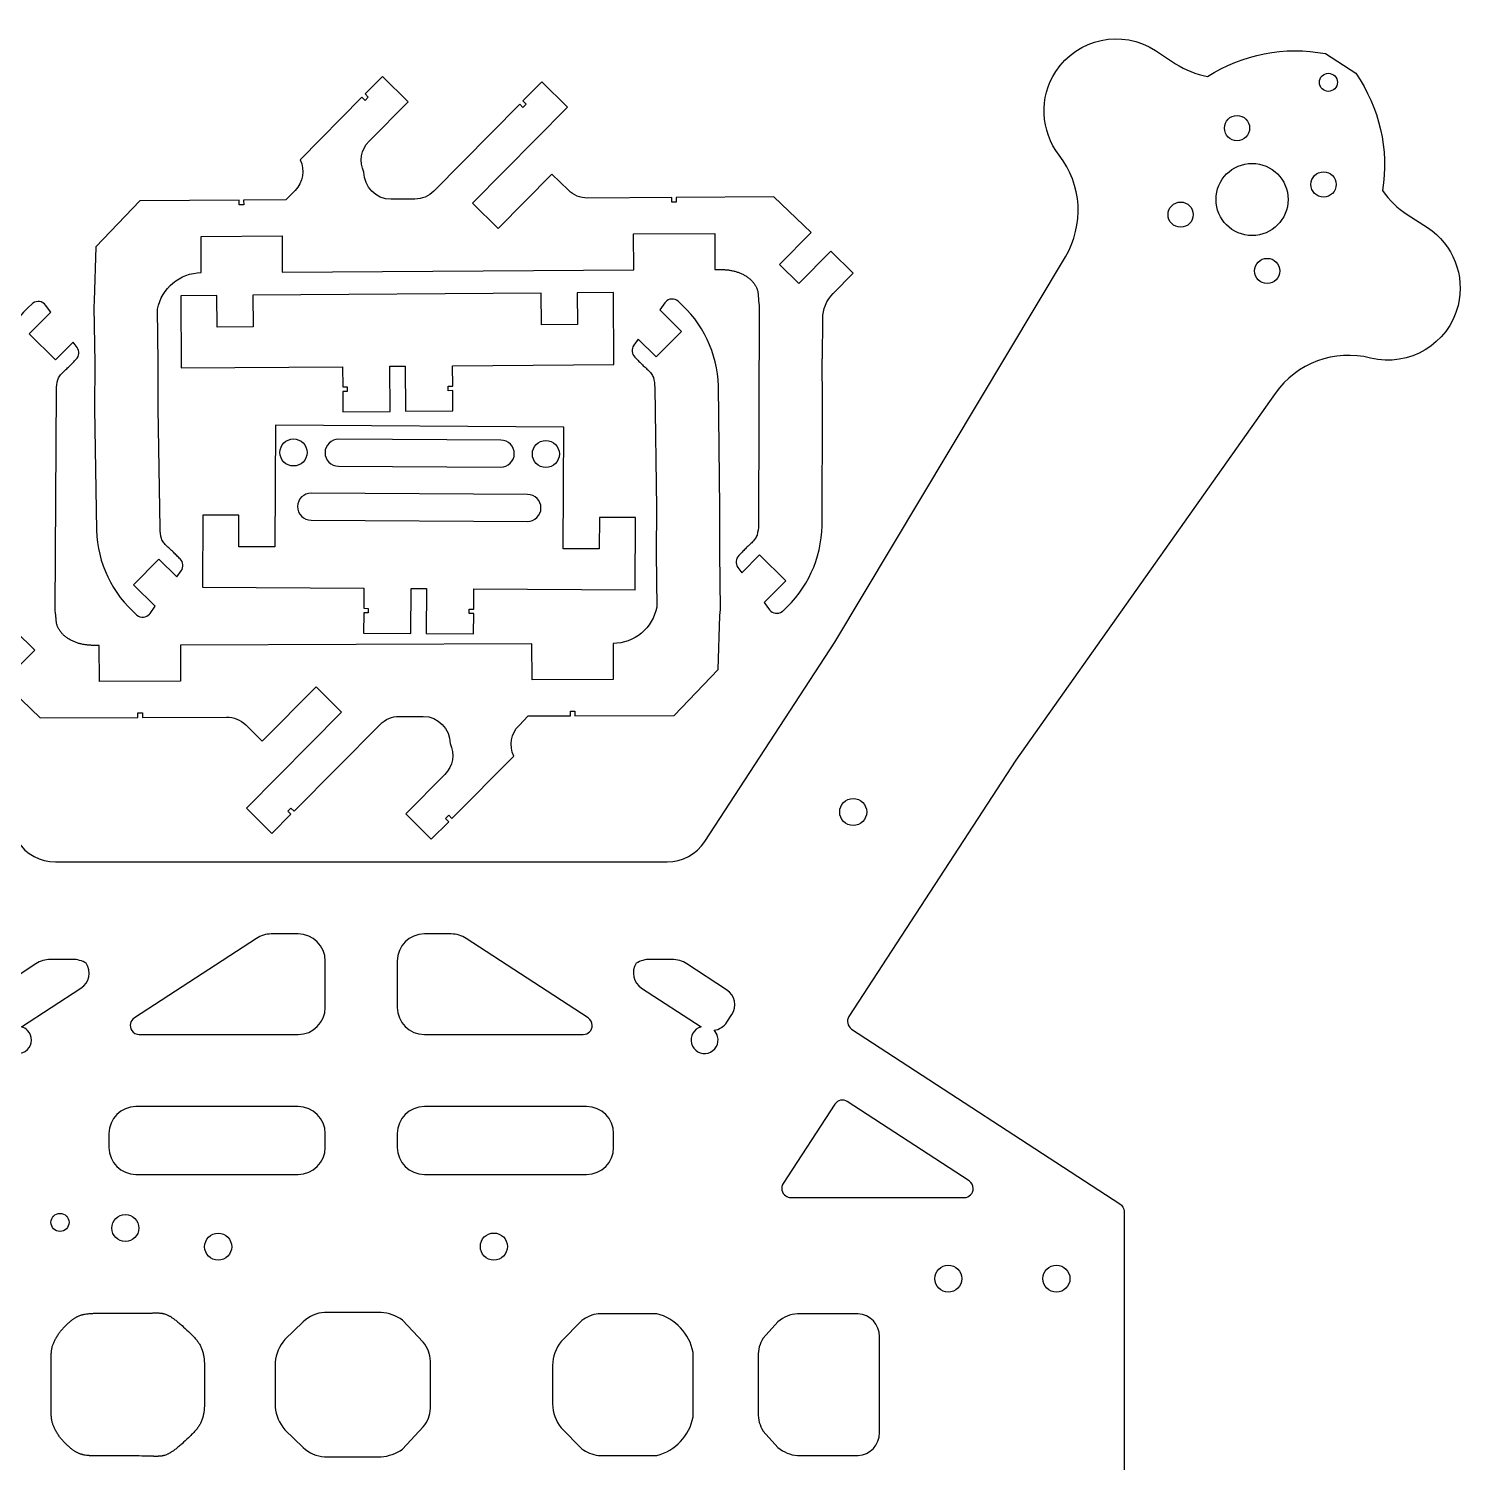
# Model space of a CAD drawing. Header units: millimetres. Extents: x 49 to 295, y -202 to 99.
# Drawn here: x 135.2 to 295.1, y -60.1 to 99 of the extents above; entities that cross this region are included whole.
import ezdxf

# ---------------------------------------------------------------- set-up
doc = ezdxf.new("R2010")
doc.units = ezdxf.units.MM
doc.header["$MEASUREMENT"] = 0
doc.layers.add('Layer 1', color=7, linetype='Continuous', lineweight=0)

msp = doc.modelspace()

# ---------------------------------------------------------------- linework, layer by layer
at = {"layer": 'Layer 1', "color": 18, "lineweight": 25, "true_color": 0x000000}
for points in [[(211.3, 72.29), (211.47, 72.29), (211.65, 72.29), (211.82, 72.29), (211.99, 72.29), (212.17, 72.28), (212.26, 72.28), (212.35, 72.27), (212.43, 72.26), (212.52, 72.26), (212.61, 72.25), (212.7, 72.24), (212.79, 72.23), (212.88, 72.21), (212.97, 72.2), (213.06, 72.18), (213.15, 72.17), (213.24, 72.15), (213.33, 72.13), (213.42, 72.1), (213.51, 72.08), (213.6, 72.05), (213.69, 72.03), (213.77, 72), (213.86, 71.97), (213.95, 71.94), (214.04, 71.9), (214.13, 71.87), (214.21, 71.83), (214.3, 71.79), (214.38, 71.75), (214.47, 71.71), (214.55, 71.66), (214.63, 71.61), (214.71, 71.57), (214.79, 71.52), (214.87, 71.46), (214.94, 71.41), (215.02, 71.36), (215.09, 71.3), (215.16, 71.24), (215.23, 71.18), (215.29, 71.12), (215.36, 71.06), (215.42, 70.99), (215.48, 70.93), (215.54, 70.86), (215.59, 70.79), (215.64, 70.72), (215.69, 70.65), (215.74, 70.58), (215.78, 70.5), (215.83, 70.43), (215.87, 70.35), (215.9, 70.27), (215.94, 70.19), (215.97, 70.11), (216, 70.03), (216.03, 69.95), (216.05, 69.87)], [(216.05, 69.87), (216.06, 69.81), (216.06, 69.74), (216.07, 69.68), (216.08, 69.62), (216.08, 69.55), (216.09, 69.49), (216.09, 69.43), (216.1, 69.37), (216.11, 69.3), (216.11, 69.24), (216.12, 69.18), (216.12, 69.12), (216.13, 69.06), (216.13, 69), (216.14, 68.93), (216.15, 68.87), (216.15, 68.81)], [(202.41, 62.56), (202.5, 62.47), (202.59, 62.37), (202.68, 62.28), (202.77, 62.18), (202.87, 62.09), (202.96, 61.99), (203.06, 61.9), (203.15, 61.8), (203.25, 61.71), (203.35, 61.61), (203.45, 61.52), (203.56, 61.43), (203.66, 61.33), (203.76, 61.24), (203.86, 61.14), (203.96, 61.04), (204.05, 60.95), (204.14, 60.85), (204.22, 60.74), (204.29, 60.64), (204.36, 60.53), (204.42, 60.41), (204.47, 60.3)], [(138.38, 60.04), (138.43, 60.16), (138.48, 60.27), (138.55, 60.38), (138.62, 60.49), (138.7, 60.59), (138.79, 60.69), (138.88, 60.79), (138.98, 60.89), (139.08, 60.99), (139.18, 61.08), (139.28, 61.18), (139.38, 61.27), (139.48, 61.37), (139.58, 61.46), (139.68, 61.56), (139.78, 61.65), (139.87, 61.75), (139.97, 61.85), (140.06, 61.94), (140.15, 62.04), (140.24, 62.13), (140.33, 62.23), (140.42, 62.32)], [(151.96, 40.16), (151.87, 40.25), (151.77, 40.35), (151.68, 40.44), (151.59, 40.53), (151.5, 40.63), (151.4, 40.73), (151.31, 40.82), (151.21, 40.92), (151.11, 41.01), (151.01, 41.1), (150.91, 41.2), (150.81, 41.29), (150.71, 41.38), (150.6, 41.48), (150.5, 41.57), (150.41, 41.67), (150.31, 41.77), (150.23, 41.87), (150.14, 41.97), (150.07, 42.08), (150, 42.19), (149.94, 42.3), (149.89, 42.42)], [(215.98, 42.82), (215.93, 42.71), (215.88, 42.59), (215.81, 42.48), (215.74, 42.37), (215.66, 42.27), (215.57, 42.17), (215.48, 42.07), (215.38, 41.97), (215.28, 41.88), (215.18, 41.78), (215.08, 41.69), (214.98, 41.59), (214.88, 41.5), (214.78, 41.4), (214.68, 41.3), (214.59, 41.21), (214.49, 41.11), (214.4, 41.02), (214.31, 40.92), (214.22, 40.82), (214.13, 40.73), (214.04, 40.63), (213.95, 40.54)], [(138.25, 33), (138.24, 33.06), (138.23, 33.12), (138.23, 33.19), (138.22, 33.25), (138.22, 33.31), (138.21, 33.37), (138.21, 33.44), (138.2, 33.5), (138.19, 33.56), (138.19, 33.62), (138.18, 33.68), (138.18, 33.75), (138.17, 33.81), (138.17, 33.87), (138.16, 33.93), (138.16, 33.99), (138.15, 34.05)], [(142.99, 30.56), (142.82, 30.56), (142.65, 30.56), (142.47, 30.56), (142.3, 30.57), (142.12, 30.57), (142.04, 30.58), (141.95, 30.59), (141.86, 30.59), (141.77, 30.6), (141.68, 30.61), (141.59, 30.62), (141.5, 30.63), (141.41, 30.65), (141.32, 30.66), (141.24, 30.68), (141.15, 30.69), (141.06, 30.71), (140.97, 30.73), (140.88, 30.76), (140.79, 30.78), (140.7, 30.8), (140.61, 30.83), (140.52, 30.86), (140.43, 30.89), (140.34, 30.92), (140.26, 30.96), (140.17, 30.99), (140.08, 31.03), (140, 31.07), (139.91, 31.11), (139.83, 31.16), (139.75, 31.2), (139.66, 31.25), (139.58, 31.3), (139.51, 31.35), (139.43, 31.4), (139.35, 31.45), (139.28, 31.51), (139.21, 31.56), (139.14, 31.62), (139.07, 31.68), (139, 31.74), (138.94, 31.81), (138.88, 31.87), (138.82, 31.94), (138.76, 32), (138.71, 32.07), (138.65, 32.14), (138.6, 32.22), (138.56, 32.29), (138.51, 32.36), (138.47, 32.44), (138.43, 32.51), (138.39, 32.59), (138.36, 32.67), (138.33, 32.75), (138.3, 32.83), (138.27, 32.91), (138.25, 33)], [(137.64, -51.45), (137.64, -51.37), (137.64, -51.28), (137.64, -51.2), (137.64, -51.12), (137.64, -51.04), (137.64, -50.97), (137.64, -50.9), (137.64, -50.82), (137.64, -50.76), (137.64, -50.69), (137.64, -50.62), (137.64, -50.56), (137.64, -50.5), (137.64, -50.44), (137.64, -50.38), (137.64, -50.32), (137.64, -50.27), (137.64, -50.21), (137.64, -50.16), (137.64, -50.11), (137.64, -50.06), (137.64, -50.01), (137.64, -49.92), (137.64, -49.83), (137.64, -49.75), (137.64, -49.66), (137.64, -49.59), (137.64, -49.51), (137.64, -49.44), (137.64, -49.36), (137.64, -49.29), (137.64, -49.16), (137.64, -49.03), (137.64, -48.76), (137.64, -48.51), (137.64, -48.38), (137.65, -48.25), (137.65, -48.19), (137.65, -48.13), (137.65, -48.07), (137.66, -48.02), (137.66, -47.96), (137.67, -47.91), (137.67, -47.86), (137.67, -47.8), (137.68, -47.76), (137.69, -47.71), (137.69, -47.66), (137.7, -47.62), (137.71, -47.57), (137.71, -47.53), (137.72, -47.49), (137.73, -47.45), (137.75, -47.38), (137.76, -47.3), (137.78, -47.23), (137.81, -47.16), (137.83, -47.09), (137.85, -47.02), (137.88, -46.95), (137.91, -46.88), (137.94, -46.8), (137.98, -46.72), (138.01, -46.64), (138.06, -46.55), (138.1, -46.46), (138.15, -46.37), (138.2, -46.28), (138.25, -46.19), (138.31, -46.1), (138.36, -46.01), (138.42, -45.92), (138.48, -45.83), (138.53, -45.75), (138.59, -45.67), (138.64, -45.6), (138.7, -45.53), (138.75, -45.46), (138.81, -45.39), (138.87, -45.32), (138.93, -45.25), (138.99, -45.18), (139.06, -45.11), (139.13, -45.04), (139.2, -44.97), (139.35, -44.82), (139.42, -44.75), (139.49, -44.68), (139.57, -44.61), (139.64, -44.55), (139.71, -44.49), (139.77, -44.43), (139.84, -44.37), (139.9, -44.32), (139.96, -44.28), (140.02, -44.23), (140.08, -44.19), (140.14, -44.15), (140.19, -44.11), (140.25, -44.07), (140.31, -44.03), (140.37, -44), (140.43, -43.97), (140.49, -43.93), (140.54, -43.9), (140.6, -43.88), (140.66, -43.85), (140.72, -43.82), (140.77, -43.8), (140.83, -43.78), (140.89, -43.76), (140.95, -43.74), (141, -43.72), (141.06, -43.71), (141.12, -43.69), (141.18, -43.68), (141.25, -43.66), (141.31, -43.65), (141.44, -43.63), (141.57, -43.6), (141.64, -43.6), (141.7, -43.59), (141.77, -43.58), (141.85, -43.57), (141.92, -43.57), (141.96, -43.56), (142, -43.56), (142.04, -43.56), (142.09, -43.55), (142.13, -43.55), (142.18, -43.55), (142.23, -43.55), (142.29, -43.55), (142.34, -43.54), (142.4, -43.54), (142.46, -43.54), (142.53, -43.54), (142.59, -43.54), (142.66, -43.54), (142.73, -43.54), (142.8, -43.54), (142.88, -43.54), (142.96, -43.54), (143.11, -43.53), (143.27, -43.53), (143.43, -43.53), (143.59, -43.53), (143.75, -43.53), (143.9, -43.53), (143.98, -43.53), (144.05, -43.53), (144.12, -43.53), (144.2, -43.53), (144.26, -43.53), (144.33, -43.53), (144.4, -43.53), (144.47, -43.53), (144.59, -43.53), (144.72, -43.53), (144.84, -43.53), (144.96, -43.53), (145.19, -43.53), (145.43, -43.53), (145.66, -43.53), (145.78, -43.53), (145.9, -43.53), (146.02, -43.53), (146.14, -43.53), (146.27, -43.53), (146.39, -43.53), (146.65, -43.53), (146.91, -43.53), (147.43, -43.53), (147.7, -43.53), (147.96, -43.53), (148.09, -43.52), (148.21, -43.52), (148.34, -43.52), (148.47, -43.52), (148.59, -43.51), (148.64, -43.51), (148.7, -43.51), (148.76, -43.51), (148.81, -43.51), (148.87, -43.51), (148.92, -43.5), (148.97, -43.5), (149.01, -43.5), (149.06, -43.5), (149.1, -43.5), (149.15, -43.5), (149.19, -43.5), (149.22, -43.5), (149.26, -43.5), (149.29, -43.5), (149.33, -43.5), (149.36, -43.5), (149.39, -43.5), (149.41, -43.5), (149.44, -43.5), (149.49, -43.5), (149.54, -43.5), (149.58, -43.5), (149.66, -43.51), (149.75, -43.51), (149.79, -43.51), (149.83, -43.52), (149.87, -43.52), (149.92, -43.53), (149.97, -43.54), (150.02, -43.55), (150.07, -43.56), (150.12, -43.57), (150.17, -43.59), (150.23, -43.61), (150.34, -43.64), (150.45, -43.68), (150.5, -43.7), (150.56, -43.73), (150.61, -43.75), (150.66, -43.78), (150.72, -43.8), (150.78, -43.84), (150.84, -43.87), (150.9, -43.9), (150.96, -43.94), (151.02, -43.99), (151.09, -44.03), (151.16, -44.08), (151.24, -44.13), (151.31, -44.19), (151.39, -44.25), (151.47, -44.31), (151.55, -44.37), (151.64, -44.44), (151.72, -44.51), (151.81, -44.59), (151.9, -44.66), (151.99, -44.74), (152.08, -44.82), (152.17, -44.9), (152.35, -45.06), (152.53, -45.23), (152.72, -45.4), (152.9, -45.56), (153.07, -45.73), (153.16, -45.82), (153.24, -45.9), (153.33, -45.99), (153.41, -46.07), (153.49, -46.16), (153.56, -46.24), (153.64, -46.32), (153.71, -46.41), (153.77, -46.49), (153.84, -46.57), (153.9, -46.65), (153.96, -46.73), (154.01, -46.81), (154.07, -46.89), (154.12, -46.97), (154.17, -47.06), (154.21, -47.15), (154.25, -47.24), (154.3, -47.33), (154.33, -47.43), (154.37, -47.53), (154.41, -47.63), (154.44, -47.74), (154.47, -47.84), (154.5, -47.95), (154.52, -48.01), (154.53, -48.07), (154.54, -48.12), (154.55, -48.18), (154.57, -48.24), (154.58, -48.31), (154.59, -48.37), (154.6, -48.44), (154.61, -48.51), (154.62, -48.59), (154.62, -48.66), (154.63, -48.7), (154.63, -48.75), (154.64, -48.79), (154.64, -48.83), (154.64, -48.88), (154.64, -48.93), (154.65, -48.98), (154.65, -49.03), (154.65, -49.09), (154.65, -49.14), (154.66, -49.2), (154.66, -49.27), (154.66, -49.34), (154.66, -49.41), (154.66, -49.49), (154.66, -49.53), (154.66, -49.57), (154.66, -49.61), (154.66, -49.65), (154.66, -49.7), (154.67, -49.75), (154.67, -49.79), (154.67, -49.84), (154.67, -49.9), (154.67, -49.95), (154.67, -50), (154.67, -50.06), (154.67, -50.12), (154.67, -50.18), (154.67, -50.24), (154.67, -50.3), (154.67, -50.37), (154.67, -50.44), (154.67, -50.51), (154.67, -50.58), (154.67, -50.66), (154.67, -50.74), (154.67, -50.82), (154.67, -50.9), (154.67, -50.98), (154.67, -51.07), (154.67, -51.16), (154.67, -51.26), (154.67, -51.35), (154.67, -51.45)], [(154.67, -51.45), (154.67, -51.55), (154.67, -51.65), (154.67, -51.74), (154.67, -51.83), (154.67, -51.92), (154.67, -52.01), (154.67, -52.09), (154.67, -52.17), (154.67, -52.25), (154.67, -52.32), (154.67, -52.4), (154.67, -52.47), (154.67, -52.54), (154.67, -52.6), (154.67, -52.67), (154.67, -52.73), (154.67, -52.79), (154.67, -52.85), (154.67, -52.9), (154.67, -52.96), (154.67, -53.01), (154.67, -53.06), (154.67, -53.11), (154.67, -53.16), (154.66, -53.21), (154.66, -53.25), (154.66, -53.3), (154.66, -53.34), (154.66, -53.38), (154.66, -53.42), (154.66, -53.5), (154.66, -53.57), (154.66, -53.64), (154.66, -53.7), (154.65, -53.76), (154.65, -53.82), (154.65, -53.88), (154.65, -53.93), (154.64, -53.98), (154.64, -54.03), (154.64, -54.07), (154.64, -54.12), (154.63, -54.16), (154.63, -54.2), (154.62, -54.24), (154.62, -54.32), (154.61, -54.39), (154.6, -54.46), (154.59, -54.53), (154.58, -54.6), (154.57, -54.66), (154.55, -54.72), (154.54, -54.78), (154.53, -54.84), (154.52, -54.9), (154.5, -54.95), (154.47, -55.06), (154.44, -55.17), (154.41, -55.27), (154.37, -55.38), (154.33, -55.48), (154.3, -55.57), (154.25, -55.67), (154.21, -55.76), (154.17, -55.85), (154.12, -55.93), (154.07, -56.02), (154.01, -56.1), (153.96, -56.18), (153.9, -56.26), (153.84, -56.34), (153.77, -56.42), (153.71, -56.5), (153.64, -56.58), (153.56, -56.66), (153.49, -56.75), (153.41, -56.83), (153.33, -56.92), (153.24, -57), (153.16, -57.09), (153.07, -57.17), (152.9, -57.34), (152.72, -57.51), (152.53, -57.68), (152.35, -57.84), (152.17, -58.01), (152.08, -58.09), (151.99, -58.16), (151.9, -58.24), (151.81, -58.32), (151.72, -58.39), (151.64, -58.46), (151.55, -58.53), (151.47, -58.6), (151.39, -58.66), (151.31, -58.72), (151.24, -58.78), (151.16, -58.83), (151.09, -58.88), (151.02, -58.92), (150.96, -58.96), (150.9, -59), (150.84, -59.04), (150.78, -59.07), (150.72, -59.1), (150.66, -59.13), (150.61, -59.16), (150.56, -59.18), (150.5, -59.2), (150.45, -59.23), (150.34, -59.27), (150.23, -59.3), (150.17, -59.32), (150.12, -59.33), (150.07, -59.35), (150.02, -59.36), (149.97, -59.37), (149.92, -59.38), (149.87, -59.38), (149.83, -59.39), (149.79, -59.39), (149.75, -59.4), (149.66, -59.4), (149.58, -59.4), (149.54, -59.4), (149.49, -59.41), (149.44, -59.41), (149.41, -59.41), (149.39, -59.41), (149.36, -59.41), (149.33, -59.41), (149.29, -59.41), (149.26, -59.41), (149.22, -59.41), (149.19, -59.41), (149.15, -59.41), (149.1, -59.41), (149.06, -59.41), (149.01, -59.4), (148.97, -59.4), (148.92, -59.4), (148.87, -59.4), (148.81, -59.4), (148.76, -59.4), (148.7, -59.4), (148.64, -59.4), (148.59, -59.39), (148.47, -59.39), (148.34, -59.39), (148.21, -59.38), (148.09, -59.38), (147.96, -59.38), (147.7, -59.38), (147.43, -59.37), (146.91, -59.37), (146.65, -59.37), (146.39, -59.37), (146.27, -59.37), (146.14, -59.37), (146.02, -59.37), (145.9, -59.37), (145.78, -59.37), (145.66, -59.37), (145.43, -59.37), (145.19, -59.37), (144.96, -59.37), (144.84, -59.37), (144.72, -59.37), (144.59, -59.37), (144.47, -59.37), (144.4, -59.37), (144.33, -59.37), (144.26, -59.37), (144.2, -59.37), (144.12, -59.37), (144.05, -59.37), (143.98, -59.37), (143.9, -59.37), (143.75, -59.37), (143.59, -59.37), (143.43, -59.37), (143.27, -59.37), (143.11, -59.37), (142.96, -59.37), (142.88, -59.37), (142.8, -59.37), (142.73, -59.37), (142.66, -59.37), (142.59, -59.37), (142.53, -59.37), (142.46, -59.36), (142.4, -59.36), (142.34, -59.36), (142.29, -59.36), (142.23, -59.36), (142.18, -59.36), (142.13, -59.35), (142.09, -59.35), (142.04, -59.35), (142, -59.35), (141.96, -59.34), (141.92, -59.34), (141.85, -59.33), (141.77, -59.33), (141.7, -59.32), (141.64, -59.31), (141.57, -59.3), (141.44, -59.28), (141.31, -59.26), (141.25, -59.24), (141.18, -59.23), (141.12, -59.22), (141.06, -59.2), (141, -59.18), (140.95, -59.17), (140.89, -59.15), (140.83, -59.13), (140.77, -59.11), (140.72, -59.08), (140.66, -59.06), (140.6, -59.03), (140.54, -59), (140.49, -58.97), (140.43, -58.94), (140.37, -58.91), (140.31, -58.87), (140.25, -58.84), (140.19, -58.8), (140.14, -58.76), (140.08, -58.72), (140.02, -58.68), (139.96, -58.63), (139.9, -58.58), (139.84, -58.53), (139.77, -58.48), (139.71, -58.42), (139.64, -58.36), (139.57, -58.29), (139.49, -58.23), (139.42, -58.16), (139.35, -58.08), (139.2, -57.94), (139.13, -57.86), (139.06, -57.79), (138.99, -57.72), (138.93, -57.65), (138.87, -57.59), (138.81, -57.52), (138.75, -57.45), (138.7, -57.38), (138.64, -57.31), (138.59, -57.23), (138.53, -57.16), (138.48, -57.07), (138.42, -56.99), (138.36, -56.9), (138.31, -56.81), (138.25, -56.72), (138.2, -56.62), (138.15, -56.53), (138.1, -56.44), (138.06, -56.35), (138.01, -56.27), (137.98, -56.19), (137.94, -56.11), (137.91, -56.03), (137.88, -55.96), (137.85, -55.89), (137.83, -55.81), (137.81, -55.74), (137.78, -55.67), (137.76, -55.6), (137.75, -55.53), (137.73, -55.45), (137.72, -55.41), (137.71, -55.37), (137.71, -55.33), (137.7, -55.29), (137.69, -55.24), (137.69, -55.2), (137.68, -55.15), (137.67, -55.1), (137.67, -55.05), (137.67, -55), (137.66, -54.94), (137.66, -54.89), (137.65, -54.83), (137.65, -54.77), (137.65, -54.71), (137.65, -54.65), (137.64, -54.53), (137.64, -54.4), (137.64, -54.14), (137.64, -53.88), (137.64, -53.75), (137.64, -53.61), (137.64, -53.54), (137.64, -53.47), (137.64, -53.4), (137.64, -53.32), (137.64, -53.24), (137.64, -53.16), (137.64, -53.08), (137.64, -52.99), (137.64, -52.89), (137.64, -52.85), (137.64, -52.8), (137.64, -52.74), (137.64, -52.69), (137.64, -52.64), (137.64, -52.58), (137.64, -52.53), (137.64, -52.47), (137.64, -52.41), (137.64, -52.35), (137.64, -52.28), (137.64, -52.22), (137.64, -52.15), (137.64, -52.08), (137.64, -52.01), (137.64, -51.94), (137.64, -51.86), (137.64, -51.79), (137.64, -51.71), (137.64, -51.62), (137.64, -51.54), (137.64, -51.45)]]:
    msp.add_lwpolyline(points, dxfattribs=at)
for points in [[(170.01, 59.25), (170.51, 59.25), (170.51, 58.75), (170.01, 58.75), (170.03, 56.5), (175.28, 56.54), (175.24, 61.54), (176.94, 61.55), (176.98, 56.55), (182.23, 56.59), (182.21, 58.84), (181.71, 58.83), (181.71, 59.33), (182.21, 59.34), (182.19, 61.59), (200.09, 61.73), (200.03, 69.73), (196.03, 69.69), (196.06, 66.19), (192.06, 66.16), (192.03, 69.66), (160.03, 69.42), (160.06, 65.92), (156.06, 65.89), (156.03, 69.39), (152.03, 69.36), (152.09, 61.36), (169.99, 61.5)], [(184.03, 34.61), (184.53, 34.61), (184.54, 36.86), (202.44, 36.75), (202.49, 44.75), (198.49, 44.78), (198.47, 41.28), (194.47, 41.3), (194.55, 54.8), (162.55, 55), (162.47, 41.5), (158.47, 41.52), (158.49, 45.02), (154.49, 45.04), (154.44, 37.04), (172.34, 36.94), (172.33, 34.69), (172.83, 34.68), (172.83, 34.18), (172.33, 34.19), (172.31, 31.94), (177.56, 31.9), (177.59, 36.9), (179.29, 36.89), (179.26, 31.89), (184.51, 31.86), (184.53, 34.11), (184.03, 34.11)]]:
    msp.add_lwpolyline(points, close=True, dxfattribs=at)
for centre, radius in [((279.37, 93.05), 1), ((269.23, 87.97), 1.4), ((270.9, 80.05), 4), ((278.83, 81.72), 1.4), ((262.97, 78.37), 1.4), ((272.57, 72.12), 1.4), ((164.54, 51.98), 1.5), ((192.54, 51.81), 1.5), ((226.64, 12.09), 1.5), ((138.63, -33.45), 1), ((145.88, -34.08), 1.5), ((156.18, -36.15), 1.5), ((186.77, -36.13), 1.5), ((237.19, -39.69), 1.5), ((249.19, -39.69), 1.5)]:
    msp.add_circle(centre, radius, dxfattribs=at)
for points, knots in [([(224.59, 30.94), (224.59, 30.94), (210.18, 8.82), (210.18, 8.82), (209.26, 7.4), (207.68, 6.55), (205.99, 6.55), (205.99, 6.55), (138.13, 6.55), (138.13, 6.55), (136.44, 6.55), (134.86, 7.4), (133.94, 8.82), (133.94, 8.82), (119.53, 30.94), (119.53, 30.94), (119.53, 30.94), (93.94, 73.69), (93.94, 73.69), (91.82, 77.23), (92.09, 81.71), (94.62, 84.96), (97.33, 88.45), (96.7, 93.48), (93.21, 96.19), (90.52, 98.28), (86.79, 98.44), (83.94, 96.57), (83.94, 96.57), (81.71, 95.12), (81.71, 95.12), (80.63, 94.42), (79.43, 93.94), (78.17, 93.69), (74.29, 96.19), (69.6, 97.1), (65.06, 96.23), (65.06, 96.23), (61.71, 94.05), (61.71, 94.05), (59.09, 90.25), (58.02, 85.59), (58.74, 81.03), (58, 79.98), (57.07, 79.08), (56, 78.38), (56, 78.38), (53.77, 76.93), (53.77, 76.93), (50.07, 74.51), (49.02, 69.56), (51.43, 65.86), (53.29, 63), (56.76, 61.63), (60.07, 62.46), (64.07, 63.46), (68.28, 61.9), (70.66, 58.53), (70.66, 58.53), (99.42, 17.84), (99.42, 17.84), (99.42, 17.84), (125.26, -21.83), (125.26, -21.83), (126.32, -23.46), (126.88, -25.35), (126.88, -27.29), (126.88, -27.29), (126.88, -75.62), (126.88, -75.62), (126.88, -77.55), (126.32, -79.45), (125.26, -81.07), (125.26, -81.07), (99.42, -120.75), (99.42, -120.75), (99.42, -120.75), (70.66, -161.44), (70.66, -161.44), (68.28, -164.8), (64.07, -166.36), (60.07, -165.37), (55.78, -164.3), (51.44, -166.91), (50.37, -171.19), (49.55, -174.5), (50.91, -177.97), (53.77, -179.83), (53.77, -179.83), (56, -181.28), (56, -181.28), (57.07, -181.98), (58, -182.88), (58.74, -183.94), (58.02, -188.5), (59.09, -193.16), (61.71, -196.96), (61.71, -196.96), (65.06, -199.14), (65.06, -199.14), (69.6, -200), (74.29, -199.09), (78.17, -196.6), (79.43, -196.84), (80.63, -197.33), (81.71, -198.03), (81.71, -198.03), (83.94, -199.48), (83.94, -199.48), (87.64, -201.89), (92.59, -200.85), (95, -197.14), (96.87, -194.29), (96.71, -190.56), (94.62, -187.87), (92.09, -184.61), (91.82, -180.14), (93.94, -176.6), (93.94, -176.6), (119.53, -133.85), (119.53, -133.85), (119.53, -133.85), (133.94, -111.72), (133.94, -111.72), (134.86, -110.31), (136.44, -109.45), (138.13, -109.45), (138.13, -109.45), (205.99, -109.45), (205.99, -109.45), (207.68, -109.45), (209.26, -110.31), (210.18, -111.72), (210.18, -111.72), (224.59, -133.85), (224.59, -133.85), (224.59, -133.85), (250.18, -176.6), (250.18, -176.6), (252.3, -180.14), (252.03, -184.61), (249.5, -187.87), (246.79, -191.36), (247.42, -196.39), (250.91, -199.1), (253.6, -201.19), (257.33, -201.34), (260.18, -199.48), (260.18, -199.48), (262.41, -198.03), (262.41, -198.03), (263.49, -197.33), (264.69, -196.84), (265.95, -196.6), (269.83, -199.09), (274.52, -200), (279.06, -199.14), (279.06, -199.14), (282.41, -196.96), (282.41, -196.96), (285.03, -193.16), (286.1, -188.5), (285.38, -183.94), (286.12, -182.88), (287.05, -181.98), (288.12, -181.28), (288.12, -181.28), (290.35, -179.83), (290.35, -179.83), (294.05, -177.42), (295.1, -172.46), (292.69, -168.76), (290.82, -165.9), (287.36, -164.54), (284.05, -165.37), (280.05, -166.36), (275.84, -164.8), (273.46, -161.44), (273.46, -161.44), (244.7, -120.75), (244.7, -120.75), (244.7, -120.75), (225.62, -91.46), (225.62, -91.46), (225.62, -91.46), (256.69, -71.22), (256.69, -71.22), (256.69, -71.22), (256.69, -32.23), (256.69, -32.23), (256.69, -31.89), (256.52, -31.58), (256.23, -31.39), (256.23, -31.39), (226.46, -12), (226.46, -12), (226, -11.69), (225.87, -11.07), (226.17, -10.61), (226.17, -10.61), (244.7, 17.84), (244.7, 17.84), (244.7, 17.84), (273.46, 58.53), (273.46, 58.53), (275.84, 61.9), (280.05, 63.46), (284.05, 62.46), (288.33, 61.39), (292.68, 64), (293.75, 68.29), (294.57, 71.6), (293.21, 75.06), (290.35, 76.93), (290.35, 76.93), (288.12, 78.38), (288.12, 78.38), (287.05, 79.08), (286.12, 79.98), (285.38, 81.03), (286.1, 85.59), (285.03, 90.25), (282.41, 94.05), (282.41, 94.05), (279.06, 96.23), (279.06, 96.23), (274.52, 97.1), (269.83, 96.19), (265.95, 93.69), (264.69, 93.94), (263.49, 94.42), (262.41, 95.12), (262.41, 95.12), (260.18, 96.57), (260.18, 96.57), (256.48, 98.99), (251.53, 97.94), (249.11, 94.24), (247.25, 91.38), (247.41, 87.66), (249.5, 84.96), (252.03, 81.71), (252.3, 77.23), (250.18, 73.69), (250.18, 73.69), (224.59, 30.94), (224.59, 30.94)], [0, 0, 0, 0, 1, 1, 1, 2, 2, 2, 3, 3, 3, 4, 4, 4, 5, 5, 5, 6, 6, 6, 7, 7, 7, 8, 8, 8, 9, 9, 9, 10, 10, 10, 11, 11, 11, 12, 12, 12, 13, 13, 13, 14, 14, 14, 15, 15, 15, 16, 16, 16, 17, 17, 17, 18, 18, 18, 19, 19, 19, 20, 20, 20, 21, 21, 21, 22, 22, 22, 23, 23, 23, 24, 24, 24, 25, 25, 25, 26, 26, 26, 27, 27, 27, 28, 28, 28, 29, 29, 29, 30, 30, 30, 31, 31, 31, 32, 32, 32, 33, 33, 33, 34, 34, 34, 35, 35, 35, 36, 36, 36, 37, 37, 37, 38, 38, 38, 39, 39, 39, 40, 40, 40, 41, 41, 41, 42, 42, 42, 43, 43, 43, 44, 44, 44, 45, 45, 45, 46, 46, 46, 47, 47, 47, 48, 48, 48, 49, 49, 49, 50, 50, 50, 51, 51, 51, 52, 52, 52, 53, 53, 53, 54, 54, 54, 55, 55, 55, 56, 56, 56, 57, 57, 57, 58, 58, 58, 59, 59, 59, 60, 60, 60, 61, 61, 61, 62, 62, 62, 63, 63, 63, 64, 64, 64, 65, 65, 65, 66, 66, 66, 67, 67, 67, 68, 68, 68, 69, 69, 69, 70, 70, 70, 71, 71, 71, 72, 72, 72, 73, 73, 73, 74, 74, 74, 75, 75, 75, 76, 76, 76, 77, 77, 77, 78, 78, 78, 79, 79, 79, 80, 80, 80, 81, 81, 81, 82, 82, 82, 82]), ([(213.95, 40.54), (213.59, 40.19), (213.54, 39.63), (213.84, 39.23), (213.84, 39.23), (214.28, 38.64), (214.28, 38.64), (214.28, 38.64), (216.23, 40.62), (216.23, 40.62), (216.23, 40.62), (219.15, 37.73), (219.15, 37.73), (219.15, 37.73), (216.77, 35.32), (216.77, 35.32), (216.77, 35.32), (217.35, 34.53), (217.35, 34.53), (217.68, 34.09), (218.31, 34), (218.75, 34.33), (218.77, 34.35), (218.8, 34.37), (218.82, 34.38), (221.53, 36.79), (223.12, 40.22), (223.19, 43.84), (223.19, 43.84), (223.23, 57.37), (223.23, 57.37), (223.23, 57.37), (223.2, 62.37), (223.2, 62.37), (223.2, 62.37), (223.25, 62.37), (223.25, 62.37), (223.25, 62.37), (223.26, 66.82), (223.26, 66.82), (223.26, 67.87), (223.68, 68.88), (224.41, 69.62), (224.41, 69.62), (226.64, 71.87), (226.64, 71.87), (226.64, 71.87), (224.15, 74.33), (224.15, 74.33), (224.15, 74.33), (220.6, 70.74), (220.6, 70.74), (220.6, 70.74), (218.46, 72.84), (218.46, 72.84), (218.46, 72.84), (221.97, 76.4), (221.97, 76.4), (221.97, 76.4), (217.85, 80.33), (217.85, 80.33), (217.85, 80.33), (207, 80.27), (207, 80.27), (207, 80.27), (207.01, 79.77), (207.01, 79.77), (207.01, 79.77), (206.51, 79.76), (206.51, 79.76), (206.51, 79.76), (206.5, 80.26), (206.5, 80.26), (206.5, 80.26), (197.16, 80.21), (197.16, 80.21), (196.37, 80.2), (195.6, 80.51), (195.04, 81.07), (195.04, 81.07), (193.22, 82.87), (193.22, 82.87), (193.22, 82.87), (187.25, 76.82), (187.25, 76.82), (187.25, 76.82), (184.4, 79.63), (184.4, 79.63), (184.4, 79.63), (194.94, 90.3), (194.94, 90.3), (194.94, 90.3), (192.1, 93.11), (192.1, 93.11), (192.1, 93.11), (189.99, 90.98), (189.99, 90.98), (189.99, 90.98), (190.34, 90.63), (190.34, 90.63), (190.34, 90.63), (189.99, 90.27), (189.99, 90.27), (189.99, 90.27), (189.64, 90.62), (189.64, 90.62), (189.64, 90.62), (180.11, 80.98), (180.11, 80.98), (179.55, 80.41), (178.79, 80.09), (178, 80.09), (178, 80.09), (175.38, 80.07), (175.38, 80.07), (175.36, 80.07), (175.35, 80.07), (175.34, 80.07), (173.68, 80.08), (172.35, 81.44), (172.36, 83.09), (171.8, 84.24), (172.03, 85.61), (172.92, 86.51), (172.92, 86.51), (177.26, 90.9), (177.26, 90.9), (177.26, 90.9), (174.41, 93.71), (174.41, 93.71), (174.41, 93.71), (172.48, 91.76), (172.48, 91.76), (172.48, 91.76), (172.84, 91.4), (172.84, 91.4), (172.84, 91.4), (172.49, 91.05), (172.49, 91.05), (172.49, 91.05), (172.13, 91.4), (172.13, 91.4), (172.13, 91.4), (165.28, 84.46), (165.28, 84.46), (165.83, 83.32), (165.61, 81.95), (164.71, 81.05), (164.71, 81.05), (163.68, 80), (163.68, 80), (163.68, 80), (159, 79.97), (159, 79.97), (159, 79.97), (159.01, 79.47), (159.01, 79.47), (159.01, 79.47), (158.51, 79.47), (158.51, 79.47), (158.51, 79.47), (158.5, 79.97), (158.5, 79.97), (158.5, 79.97), (147.49, 79.9), (147.49, 79.9), (147.49, 79.9), (142.61, 74.79), (142.61, 74.79), (142.61, 74.79), (142.44, 68.81), (142.44, 68.81), (142.44, 68.81), (142.39, 68.13), (142.39, 68.13), (142.39, 68.13), (142.48, 61.87), (142.48, 61.87), (142.48, 61.87), (142.47, 56.87), (142.47, 56.87), (142.47, 56.87), (142.67, 43.35), (142.67, 43.35), (142.79, 39.72), (144.42, 36.31), (147.16, 33.94), (147.58, 33.58), (148.21, 33.63), (148.57, 34.05), (148.59, 34.07), (148.61, 34.09), (148.63, 34.11), (148.63, 34.11), (149.2, 34.91), (149.2, 34.91), (149.2, 34.91), (146.79, 37.29), (146.79, 37.29), (146.79, 37.29), (149.6, 40.14), (149.6, 40.14), (149.6, 40.14), (151.58, 38.18), (151.58, 38.18), (151.58, 38.18), (152.08, 38.85), (152.08, 38.85), (152.37, 39.26), (152.32, 39.82), (151.96, 40.16)], [0, 0, 0, 0, 1, 1, 1, 2, 2, 2, 3, 3, 3, 4, 4, 4, 5, 5, 5, 6, 6, 6, 7, 7, 7, 8, 8, 8, 9, 9, 9, 10, 10, 10, 11, 11, 11, 12, 12, 12, 13, 13, 13, 14, 14, 14, 15, 15, 15, 16, 16, 16, 17, 17, 17, 18, 18, 18, 19, 19, 19, 20, 20, 20, 21, 21, 21, 22, 22, 22, 23, 23, 23, 24, 24, 24, 25, 25, 25, 26, 26, 26, 27, 27, 27, 28, 28, 28, 29, 29, 29, 30, 30, 30, 31, 31, 31, 32, 32, 32, 33, 33, 33, 34, 34, 34, 35, 35, 35, 36, 36, 36, 37, 37, 37, 38, 38, 38, 39, 39, 39, 40, 40, 40, 41, 41, 41, 42, 42, 42, 43, 43, 43, 44, 44, 44, 45, 45, 45, 46, 46, 46, 47, 47, 47, 48, 48, 48, 49, 49, 49, 50, 50, 50, 51, 51, 51, 52, 52, 52, 53, 53, 53, 54, 54, 54, 55, 55, 55, 56, 56, 56, 57, 57, 57, 58, 58, 58, 59, 59, 59, 60, 60, 60, 61, 61, 61, 62, 62, 62, 63, 63, 63, 64, 64, 64, 65, 65, 65, 66, 66, 66, 67, 67, 67, 68, 68, 68, 69, 69, 69, 70, 70, 70, 70]), ([(149.89, 42.42), (149.8, 42.78), (149.75, 43.16), (149.73, 43.53), (149.73, 43.53), (149.53, 56.91), (149.53, 56.91), (149.53, 56.91), (149.54, 61.91), (149.54, 61.91), (149.54, 61.91), (149.45, 67.89), (149.45, 67.89), (149.9, 70.22), (151.93, 71.91), (154.3, 71.94), (154.3, 71.94), (154.28, 75.94), (154.28, 75.94), (154.28, 75.94), (163.28, 76), (163.28, 76), (163.28, 76), (163.3, 72), (163.3, 72), (163.3, 72), (202.3, 72.24), (202.3, 72.24), (202.3, 72.24), (202.28, 76.24), (202.28, 76.24), (202.28, 76.24), (211.28, 76.29), (211.28, 76.29), (211.28, 76.29), (211.3, 72.29), (211.3, 72.29)], [0, 0, 0, 0, 1, 1, 1, 2, 2, 2, 3, 3, 3, 4, 4, 4, 5, 5, 5, 6, 6, 6, 7, 7, 7, 8, 8, 8, 9, 9, 9, 10, 10, 10, 11, 11, 11, 12, 12, 12, 12]), ([(140.42, 62.32), (140.78, 62.67), (140.82, 63.23), (140.52, 63.63), (140.52, 63.63), (140.09, 64.22), (140.09, 64.22), (140.09, 64.22), (138.13, 62.25), (138.13, 62.25), (138.13, 62.25), (135.22, 65.14), (135.22, 65.14), (135.22, 65.14), (137.61, 67.55), (137.61, 67.55), (137.61, 67.55), (137.03, 68.33), (137.03, 68.33), (136.7, 68.78), (136.07, 68.87), (135.63, 68.54), (135.61, 68.52), (135.58, 68.51), (135.56, 68.49), (132.84, 66.09), (131.25, 62.67), (131.17, 59.04), (131.17, 59.04), (131.1, 45.52), (131.1, 45.52), (131.1, 45.52), (131.11, 40.52), (131.11, 40.52), (131.11, 40.52), (131.07, 40.52), (131.07, 40.52), (131.07, 40.52), (131.05, 36.06), (131.05, 36.06), (131.04, 35.01), (130.62, 34.01), (129.89, 33.26), (129.89, 33.26), (127.66, 31.02), (127.66, 31.02), (127.66, 31.02), (130.14, 28.55), (130.14, 28.55), (130.14, 28.55), (133.7, 32.14), (133.7, 32.14), (133.7, 32.14), (135.83, 30.03), (135.83, 30.03), (135.83, 30.03), (132.31, 26.48), (132.31, 26.48), (132.31, 26.48), (136.42, 22.54), (136.42, 22.54), (136.42, 22.54), (147.27, 22.58), (147.27, 22.58), (147.27, 22.58), (147.27, 23.08), (147.27, 23.08), (147.27, 23.08), (147.77, 23.08), (147.77, 23.08), (147.77, 23.08), (147.77, 22.58), (147.77, 22.58), (147.77, 22.58), (157.11, 22.62), (157.11, 22.62), (157.91, 22.62), (158.67, 22.31), (159.24, 21.75), (159.24, 21.75), (161.05, 19.95), (161.05, 19.95), (161.05, 19.95), (167.04, 25.98), (167.04, 25.98), (167.04, 25.98), (169.88, 23.16), (169.88, 23.16), (169.88, 23.16), (159.31, 12.51), (159.31, 12.51), (159.31, 12.51), (162.15, 9.7), (162.15, 9.7), (162.15, 9.7), (164.26, 11.83), (164.26, 11.83), (164.26, 11.83), (163.91, 12.18), (163.91, 12.18), (163.91, 12.18), (164.26, 12.53), (164.26, 12.53), (164.26, 12.53), (164.61, 12.18), (164.61, 12.18), (164.61, 12.18), (174.16, 21.8), (174.16, 21.8), (174.72, 22.37), (175.48, 22.69), (176.28, 22.69), (176.28, 22.69), (178.9, 22.7), (178.9, 22.7), (178.91, 22.7), (178.92, 22.7), (178.94, 22.7), (180.59, 22.69), (181.92, 21.33), (181.91, 19.67), (182.46, 18.53), (182.23, 17.16), (181.34, 16.26), (181.34, 16.26), (176.99, 11.88), (176.99, 11.88), (176.99, 11.88), (179.83, 9.06), (179.83, 9.06), (179.83, 9.06), (181.77, 11.01), (181.77, 11.01), (181.77, 11.01), (181.41, 11.36), (181.41, 11.36), (181.41, 11.36), (181.76, 11.72), (181.76, 11.72), (181.76, 11.72), (182.12, 11.37), (182.12, 11.37), (182.12, 11.37), (188.99, 18.29), (188.99, 18.29), (188.43, 19.43), (188.66, 20.8), (189.56, 21.7), (189.56, 21.7), (190.59, 22.74), (190.59, 22.74), (190.59, 22.74), (195.27, 22.76), (195.27, 22.76), (195.27, 22.76), (195.27, 23.26), (195.27, 23.26), (195.27, 23.26), (195.77, 23.26), (195.77, 23.26), (195.77, 23.26), (195.77, 22.76), (195.77, 22.76), (195.77, 22.76), (206.79, 22.81), (206.79, 22.81), (206.79, 22.81), (211.67, 27.91), (211.67, 27.91), (211.67, 27.91), (211.86, 33.89), (211.86, 33.89), (211.86, 33.89), (211.92, 34.56), (211.92, 34.56), (211.92, 34.56), (211.84, 40.83), (211.84, 40.83), (211.84, 40.83), (211.86, 45.83), (211.86, 45.83), (211.86, 45.83), (211.69, 59.35), (211.69, 59.35), (211.57, 62.98), (209.95, 66.39), (207.22, 68.76), (206.8, 69.13), (206.17, 69.08), (205.81, 68.66), (205.79, 68.64), (205.77, 68.62), (205.75, 68.6), (205.75, 68.6), (205.18, 67.81), (205.18, 67.81), (205.18, 67.81), (207.58, 65.42), (207.58, 65.42), (207.58, 65.42), (204.77, 62.58), (204.77, 62.58), (204.77, 62.58), (202.79, 64.54), (202.79, 64.54), (202.79, 64.54), (202.29, 63.87), (202.29, 63.87), (202, 63.46), (202.05, 62.9), (202.41, 62.56)], [0, 0, 0, 0, 1, 1, 1, 2, 2, 2, 3, 3, 3, 4, 4, 4, 5, 5, 5, 6, 6, 6, 7, 7, 7, 8, 8, 8, 9, 9, 9, 10, 10, 10, 11, 11, 11, 12, 12, 12, 13, 13, 13, 14, 14, 14, 15, 15, 15, 16, 16, 16, 17, 17, 17, 18, 18, 18, 19, 19, 19, 20, 20, 20, 21, 21, 21, 22, 22, 22, 23, 23, 23, 24, 24, 24, 25, 25, 25, 26, 26, 26, 27, 27, 27, 28, 28, 28, 29, 29, 29, 30, 30, 30, 31, 31, 31, 32, 32, 32, 33, 33, 33, 34, 34, 34, 35, 35, 35, 36, 36, 36, 37, 37, 37, 38, 38, 38, 39, 39, 39, 40, 40, 40, 41, 41, 41, 42, 42, 42, 43, 43, 43, 44, 44, 44, 45, 45, 45, 46, 46, 46, 47, 47, 47, 48, 48, 48, 49, 49, 49, 50, 50, 50, 51, 51, 51, 52, 52, 52, 53, 53, 53, 54, 54, 54, 55, 55, 55, 56, 56, 56, 57, 57, 57, 58, 58, 58, 59, 59, 59, 60, 60, 60, 61, 61, 61, 62, 62, 62, 63, 63, 63, 64, 64, 64, 65, 65, 65, 66, 66, 66, 67, 67, 67, 68, 68, 68, 69, 69, 69, 70, 70, 70, 70]), ([(216.15, 68.81), (216.15, 68.81), (216.2, 68.3), (216.2, 68.3), (216.2, 68.3), (216.13, 43.94), (216.13, 43.94), (216.12, 43.56), (216.07, 43.19), (215.98, 42.82)], [0, 0, 0, 0, 1, 1, 1, 2, 2, 2, 3, 3, 3, 3]), ([(138.15, 34.05), (138.15, 34.05), (138.1, 34.57), (138.1, 34.57), (138.1, 34.57), (138.23, 58.93), (138.23, 58.93), (138.24, 59.3), (138.29, 59.67), (138.38, 60.04)], [0, 0, 0, 0, 1, 1, 1, 2, 2, 2, 3, 3, 3, 3]), ([(204.47, 60.3), (204.56, 59.93), (204.61, 59.56), (204.63, 59.18), (204.63, 59.18), (204.8, 45.8), (204.8, 45.8), (204.8, 45.8), (204.77, 40.8), (204.77, 40.8), (204.77, 40.8), (204.85, 34.83), (204.85, 34.83), (204.4, 32.49), (202.37, 30.8), (199.99, 30.78), (199.99, 30.78), (200.01, 26.78), (200.01, 26.78), (200.01, 26.78), (191.01, 26.75), (191.01, 26.75), (191.01, 26.75), (190.99, 30.75), (190.99, 30.75), (190.99, 30.75), (151.99, 30.6), (151.99, 30.6), (151.99, 30.6), (152.01, 26.6), (152.01, 26.6), (152.01, 26.6), (143.01, 26.56), (143.01, 26.56), (143.01, 26.56), (142.99, 30.56), (142.99, 30.56)], [0, 0, 0, 0, 1, 1, 1, 2, 2, 2, 3, 3, 3, 4, 4, 4, 5, 5, 5, 6, 6, 6, 7, 7, 7, 8, 8, 8, 9, 9, 9, 10, 10, 10, 11, 11, 11, 12, 12, 12, 12]), ([(169.54, 53.45), (169.54, 53.45), (187.54, 53.34), (187.54, 53.34), (188.37, 53.34), (189.04, 52.66), (189.04, 51.83), (189.03, 51.01), (188.35, 50.34), (187.53, 50.34), (187.53, 50.34), (169.53, 50.45), (169.53, 50.45), (168.7, 50.46), (168.03, 51.13), (168.04, 51.96), (168.04, 52.79), (168.72, 53.46), (169.54, 53.45)], [0, 0, 0, 0, 1, 1, 1, 2, 2, 2, 3, 3, 3, 4, 4, 4, 5, 5, 5, 6, 6, 6, 6]), ([(166.51, 47.47), (166.51, 47.47), (190.51, 47.33), (190.51, 47.33), (191.34, 47.32), (192, 46.64), (192, 45.82), (191.99, 44.99), (191.32, 44.32), (190.49, 44.33), (190.49, 44.33), (166.49, 44.47), (166.49, 44.47), (165.66, 44.48), (164.99, 45.15), (165, 45.98), (165, 46.81), (165.68, 47.48), (166.51, 47.47)], [0, 0, 0, 0, 1, 1, 1, 2, 2, 2, 3, 3, 3, 4, 4, 4, 5, 5, 5, 6, 6, 6, 6]), ([(165.06, -1.45), (166.72, -1.45), (168.06, -2.8), (168.06, -4.45), (168.06, -4.45), (168.06, -9.6), (168.06, -9.6), (168.06, -11.26), (166.72, -12.6), (165.06, -12.6), (165.06, -12.6), (147.43, -12.6), (147.43, -12.6), (147.09, -12.6), (146.77, -12.43), (146.59, -12.15), (146.29, -11.68), (146.42, -11.06), (146.88, -10.76), (146.88, -10.76), (160.43, -1.94), (160.43, -1.94), (160.91, -1.62), (161.48, -1.45), (162.06, -1.45), (162.06, -1.45), (165.06, -1.45), (165.06, -1.45)], [0, 0, 0, 0, 1, 1, 1, 2, 2, 2, 3, 3, 3, 4, 4, 4, 5, 5, 5, 6, 6, 6, 7, 7, 7, 8, 8, 8, 9, 9, 9, 9]), ([(176.06, -4.45), (176.06, -2.8), (177.4, -1.45), (179.06, -1.45), (179.06, -1.45), (182.05, -1.45), (182.05, -1.45), (182.64, -1.45), (183.21, -1.62), (183.69, -1.94), (183.69, -1.94), (197.24, -10.76), (197.24, -10.76), (197.52, -10.95), (197.69, -11.26), (197.69, -11.6), (197.69, -12.15), (197.24, -12.6), (196.69, -12.6), (196.69, -12.6), (179.06, -12.6), (179.06, -12.6), (177.4, -12.6), (176.06, -11.26), (176.06, -9.6), (176.06, -9.6), (176.06, -4.45), (176.06, -4.45)], [0, 0, 0, 0, 1, 1, 1, 2, 2, 2, 3, 3, 3, 4, 4, 4, 5, 5, 5, 6, 6, 6, 7, 7, 7, 8, 8, 8, 9, 9, 9, 9]), ([(132.92, -12.13), (132.33, -12.06), (131.81, -11.73), (131.49, -11.24), (131.49, -11.24), (130.94, -10.4), (130.94, -10.4), (130.34, -9.48), (130.6, -8.24), (131.53, -7.64), (131.53, -7.64), (135.95, -4.76), (135.95, -4.76), (136.43, -4.44), (137, -4.27), (137.58, -4.27), (137.58, -4.27), (140.02, -4.27), (140.02, -4.27), (140.55, -4.27), (141.08, -4.42), (141.55, -4.69), (142.15, -5.62), (141.89, -6.86), (140.96, -7.46), (140.96, -7.46), (134.36, -11.76), (134.36, -11.76), (134.62, -11.83), (134.85, -11.97), (135.04, -12.16), (135.62, -12.76), (135.61, -13.71), (135.01, -14.28), (134.42, -14.86), (133.47, -14.85), (132.89, -14.26), (132.31, -13.66), (132.33, -12.71), (132.92, -12.13)], [0, 0, 0, 0, 1, 1, 1, 2, 2, 2, 3, 3, 3, 4, 4, 4, 5, 5, 5, 6, 6, 6, 7, 7, 7, 8, 8, 8, 9, 9, 9, 10, 10, 10, 11, 11, 11, 12, 12, 12, 13, 13, 13, 13]), ([(212.63, -11.24), (212.31, -11.73), (211.78, -12.06), (211.2, -12.13), (211.39, -12.32), (211.53, -12.56), (211.6, -12.82), (211.82, -13.62), (211.34, -14.44), (210.54, -14.66), (209.74, -14.87), (208.92, -14.4), (208.71, -13.6), (208.49, -12.8), (208.96, -11.98), (209.76, -11.76), (209.76, -11.76), (203.16, -7.46), (203.16, -7.46), (202.23, -6.86), (201.97, -5.62), (202.57, -4.69), (203.04, -4.42), (203.57, -4.27), (204.1, -4.27), (204.1, -4.27), (206.54, -4.27), (206.54, -4.27), (207.12, -4.27), (207.69, -4.44), (208.17, -4.76), (208.17, -4.76), (212.59, -7.64), (212.59, -7.64), (213.52, -8.24), (213.78, -9.48), (213.17, -10.4), (213.17, -10.4), (212.63, -11.24), (212.63, -11.24)], [0, 0, 0, 0, 1, 1, 1, 2, 2, 2, 3, 3, 3, 4, 4, 4, 5, 5, 5, 6, 6, 6, 7, 7, 7, 8, 8, 8, 9, 9, 9, 10, 10, 10, 11, 11, 11, 12, 12, 12, 13, 13, 13, 13]), ([(144.06, -25.13), (144.06, -25.13), (144.06, -23.6), (144.06, -23.6), (144.06, -21.94), (145.4, -20.6), (147.06, -20.6), (147.06, -20.6), (165.06, -20.6), (165.06, -20.6), (166.72, -20.6), (168.06, -21.94), (168.06, -23.6), (168.06, -23.6), (168.06, -25.13), (168.06, -25.13), (168.06, -26.78), (166.72, -28.13), (165.06, -28.13), (165.06, -28.13), (147.06, -28.13), (147.06, -28.13), (145.4, -28.13), (144.06, -26.78), (144.06, -25.13)], [0, 0, 0, 0, 1, 1, 1, 2, 2, 2, 3, 3, 3, 4, 4, 4, 5, 5, 5, 6, 6, 6, 7, 7, 7, 8, 8, 8, 8]), ([(200.06, -23.6), (200.06, -23.6), (200.06, -25.13), (200.06, -25.13), (200.06, -26.78), (198.72, -28.13), (197.06, -28.13), (197.06, -28.13), (179.06, -28.13), (179.06, -28.13), (177.4, -28.13), (176.06, -26.78), (176.06, -25.13), (176.06, -25.13), (176.06, -23.6), (176.06, -23.6), (176.06, -21.94), (177.4, -20.6), (179.06, -20.6), (179.06, -20.6), (197.06, -20.6), (197.06, -20.6), (198.72, -20.6), (200.06, -21.94), (200.06, -23.6)], [0, 0, 0, 0, 1, 1, 1, 2, 2, 2, 3, 3, 3, 4, 4, 4, 5, 5, 5, 6, 6, 6, 7, 7, 7, 8, 8, 8, 8]), ([(218.87, -29.14), (218.87, -29.14), (224.61, -20.34), (224.61, -20.34), (224.91, -19.87), (225.53, -19.74), (225.99, -20.04), (225.99, -20.04), (239.51, -28.85), (239.51, -28.85), (239.79, -29.03), (239.96, -29.35), (239.96, -29.69), (239.96, -30.24), (239.51, -30.69), (238.96, -30.69), (238.96, -30.69), (219.71, -30.69), (219.71, -30.69), (219.51, -30.69), (219.33, -30.63), (219.16, -30.52), (218.7, -30.22), (218.57, -29.6), (218.87, -29.14)], [0, 0, 0, 0, 1, 1, 1, 2, 2, 2, 3, 3, 3, 4, 4, 4, 5, 5, 5, 6, 6, 6, 7, 7, 7, 8, 8, 8, 8]), ([(162.49, -53.94), (162.49, -53.94), (162.49, -48.97), (162.49, -48.97), (162.59, -48.04), (162.97, -47.17), (163.56, -46.45), (163.56, -46.45), (165.63, -44.47), (165.63, -44.47), (166.27, -43.87), (167.1, -43.5), (167.98, -43.43), (167.98, -43.43), (174.26, -43.43), (174.26, -43.43), (175.11, -43.51), (175.92, -43.81), (176.63, -44.29), (176.63, -44.29), (178.92, -46.75), (178.92, -46.75), (179.42, -47.33), (179.72, -48.07), (179.74, -48.84), (179.74, -48.84), (179.74, -54.07), (179.74, -54.07), (179.72, -54.84), (179.42, -55.58), (178.92, -56.15), (178.92, -56.15), (176.63, -58.62), (176.63, -58.62), (175.92, -59.1), (175.11, -59.39), (174.26, -59.48), (174.26, -59.48), (167.98, -59.48), (167.98, -59.48), (167.1, -59.4), (166.27, -59.04), (165.63, -58.44), (165.63, -58.44), (163.56, -56.46), (163.56, -56.46), (162.97, -55.74), (162.59, -54.86), (162.49, -53.94)], [0, 0, 0, 0, 1, 1, 1, 2, 2, 2, 3, 3, 3, 4, 4, 4, 5, 5, 5, 6, 6, 6, 7, 7, 7, 8, 8, 8, 9, 9, 9, 10, 10, 10, 11, 11, 11, 12, 12, 12, 13, 13, 13, 14, 14, 14, 15, 15, 15, 16, 16, 16, 16]), ([(193.29, -53.59), (193.29, -53.59), (193.29, -49.31), (193.29, -49.31), (193.29, -48.35), (193.63, -47.42), (194.24, -46.67), (194.24, -46.67), (196.54, -44.35), (196.54, -44.35), (197.06, -43.94), (197.69, -43.67), (198.35, -43.58), (198.35, -43.58), (204.86, -43.58), (204.86, -43.58), (206.92, -44.12), (208.48, -45.79), (208.88, -47.88), (208.88, -47.88), (208.88, -55.03), (208.88, -55.03), (208.48, -57.12), (206.92, -58.79), (204.86, -59.32), (204.86, -59.32), (198.35, -59.32), (198.35, -59.32), (197.69, -59.23), (197.06, -58.97), (196.54, -58.56), (196.54, -58.56), (194.24, -56.23), (194.24, -56.23), (193.63, -55.49), (193.29, -54.56), (193.29, -53.59)], [0, 0, 0, 0, 1, 1, 1, 2, 2, 2, 3, 3, 3, 4, 4, 4, 5, 5, 5, 6, 6, 6, 7, 7, 7, 8, 8, 8, 9, 9, 9, 10, 10, 10, 11, 11, 11, 12, 12, 12, 12]), ([(216.09, -54.59), (216.09, -54.59), (216.09, -48.31), (216.09, -48.31), (216.07, -47.6), (216.27, -46.9), (216.65, -46.31), (216.65, -46.31), (218.29, -44.47), (218.29, -44.47), (218.91, -43.96), (219.66, -43.65), (220.45, -43.58), (220.45, -43.58), (227.18, -43.58), (227.18, -43.58), (228.52, -43.66), (229.57, -44.78), (229.57, -46.12), (229.57, -46.12), (229.57, -56.78), (229.57, -56.78), (229.57, -58.13), (228.52, -59.24), (227.18, -59.32), (227.18, -59.32), (220.45, -59.32), (220.45, -59.32), (219.66, -59.25), (218.91, -58.94), (218.29, -58.44), (218.29, -58.44), (216.65, -56.6), (216.65, -56.6), (216.27, -56), (216.07, -55.3), (216.09, -54.59)], [0, 0, 0, 0, 1, 1, 1, 2, 2, 2, 3, 3, 3, 4, 4, 4, 5, 5, 5, 6, 6, 6, 7, 7, 7, 8, 8, 8, 9, 9, 9, 10, 10, 10, 11, 11, 11, 12, 12, 12, 12])]:
    msp.add_open_spline(points, degree=3, knots=knots, dxfattribs=at)

doc.saveas('drawing.dxf')
